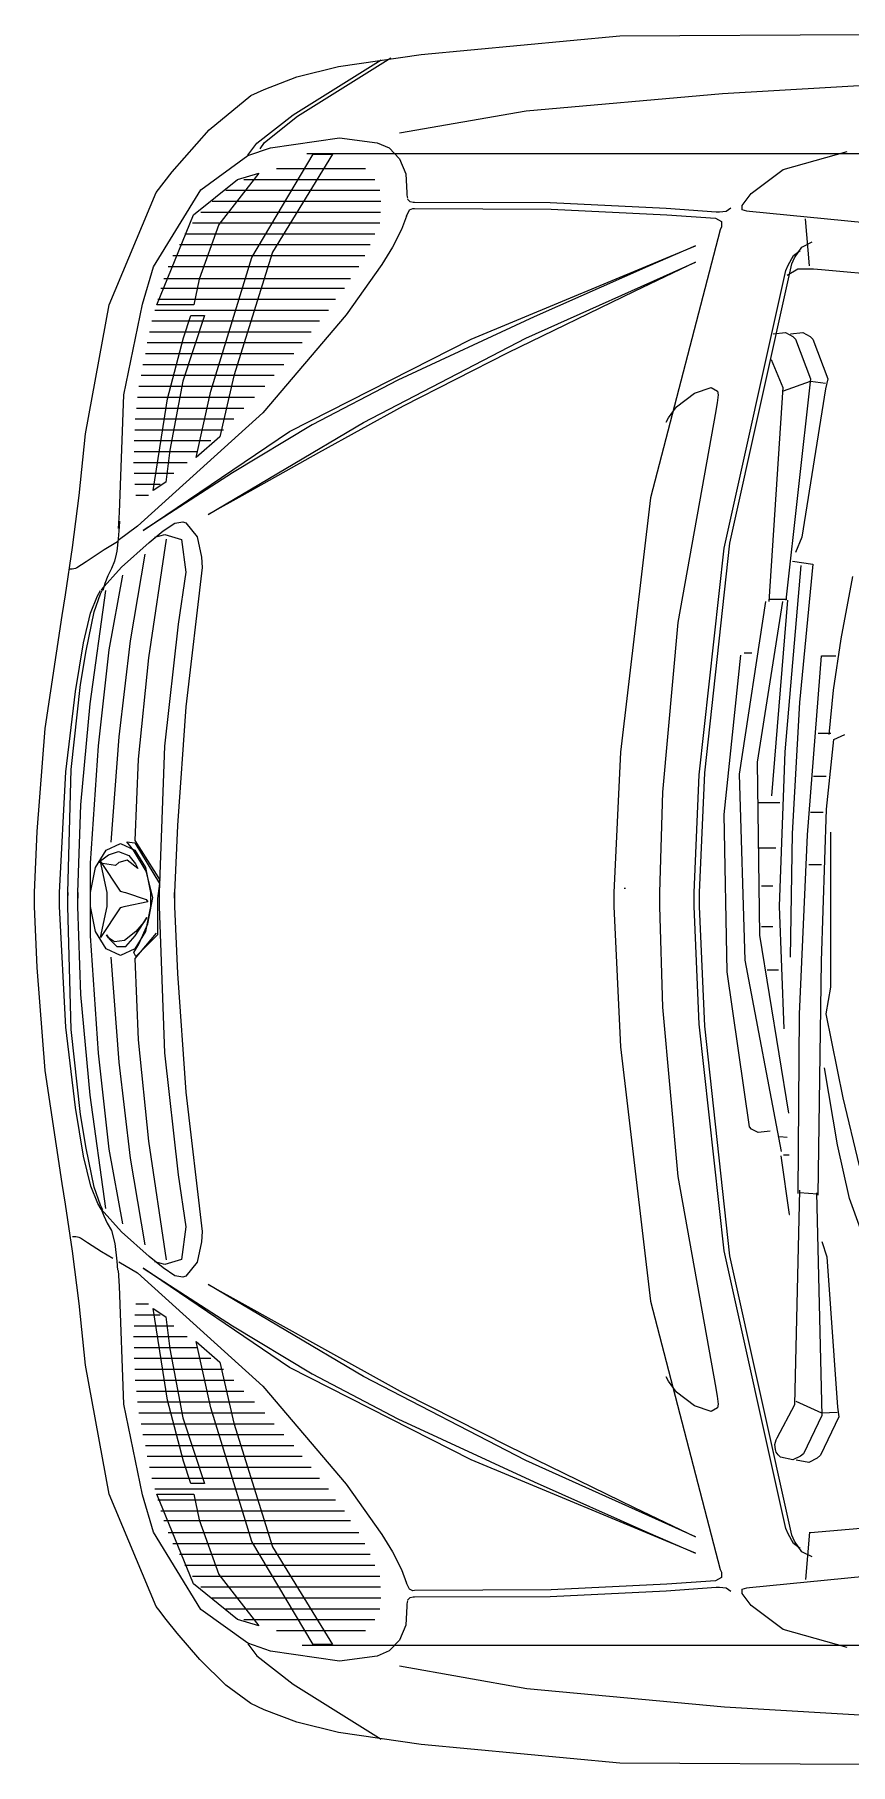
# Model space of a CAD drawing. Extents: x -577 to 2995, y -976 to 954.
# Drawn here: x -577 to 220, y -857 to 834 of the extents above; entities that cross this region are included whole.
import ezdxf

# ---------------------------------------------------------------- set-up
doc = ezdxf.new("R2010")
doc.units = 0
doc.header["$LTSCALE"] = 5
doc.header["$MEASUREMENT"] = 0
doc.header["$PDMODE"] = 2
doc.header["$PDSIZE"] = 0.5
doc.layers.add('000_FREI-LASSEN', color=7, linetype='CONTINUOUS')
doc.layers.add('001_HILFSLINIEN', color=7, linetype='CONTINUOUS')

# ---------------------------------------------------------------- blocks, each defined once
blk = doc.blocks.new('MB_A-KLASSE_G_1')
at = {"layer": '001_HILFSLINIEN', "color": 7, "linetype": 'Continuous'}
for p, q in [((-199.2, 814.9), (-5.1, 833.4)), ((-5.1, 833.4), (229.8, 834.4)), ((-280, 803.4), (-199.2, 814.9)), ((-324.5, 756.1), (-238.5, 809.9)), ((-320.9, 793.3), (-280, 803.4)), ((-320.1, 754.6), (-229.1, 811.6)), ((-365.7, 774.9), (-352.9, 780.9)), ((-352.9, 780.9), (-320.9, 793.3)), ((95.4, 777), (361.8, 792.4)), ((-406.5, 741.5), (-365.7, 774.9)), ((-96.6, 760), (95.4, 777)), ((-360, 728.4), (-324.5, 756.1)), ((-352.6, 728.8), (-320.1, 754.6)), ((-220.4, 738.4), (-96.6, 760)), ((-442.8, 700.2), (-406.5, 741.5)), ((-368.8, 716.6), (-360, 728.4)), ((-356.8, 722.7), (-352.6, 728.8)), ((-346.5, 723.8), (-279, 733.4)), ((-279, 733.4), (-242.2, 728.7)), ((-242.2, 728.7), (-230.5, 723.6)), ((-414.8, 682.8), (-368.8, 716.1)), ((-368.8, 716.1), (-346.5, 723.8)), ((-365, 616.5), (-305, 717.4)), ((-285.9, 717.4), (-344.8, 621.7)), ((327.4, 717.9), (-311.2, 717.9)), ((-305, 717.4), (-285.9, 717.4)), ((-230.5, 723.6), (-220.4, 713.1)), ((-220.4, 713.1), (-214.2, 698.3)), ((154.8, 702.5), (217.3, 720.3)), ((-458.4, 680), (-442.8, 700.2)), ((-357.9, 699), (-397, 648.8)), ((-378.9, 692.8), (-357.9, 699)), ((-340.7, 703.6), (-253.8, 703.6)), ((-214.2, 698.3), (-213.2, 679.8)), ((123.2, 679.1), (154.8, 702.5)), ((-504.4, 570.3), (-458.4, 680)), ((-461.1, 607.3), (-414.8, 682.8)), ((-422, 658.1), (-378.9, 692.8)), ((-390.2, 682.3), (-239.8, 682.3)), ((-372.7, 692.9), (-244.5, 692.9)), ((-213.2, 679.8), (-213.2, 677.7)), ((-213.2, 677.7), (-213, 675.9)), ((114.4, 667.5), (123.2, 679.1)), ((-414.7, 661), (-239.2, 661)), ((-403.6, 671.6), (-238.6, 671.6)), ((-213.6, 657.1), (-210.6, 663.2)), ((-213, 675.9), (-212.5, 674.5)), ((-210, 670.9), (-212.5, 673.5)), ((-210.6, 663.2), (-207.3, 664.6)), ((-207.2, 670.3), (-210, 670.9)), ((-207.3, 664.6), (-205.7, 664.4)), ((-205.9, 670.4), (-207.2, 670.3)), ((-73.1, 669.9), (-205.9, 670.4)), ((-205.7, 664.4), (-72.3, 663.9)), ((40.3, 664.4), (-73.1, 669.9)), ((-72.3, 663.9), (40.8, 658.4)), ((89.2, 660.9), (40.3, 664.4)), ((92.5, 660.8), (89.2, 660.9)), ((99, 661.5), (92.5, 660.8)), ((103.4, 664.8), (99, 661.5)), ((114.7, 663.2), (114.4, 667.5)), ((119, 661.8), (114.7, 663.2)), ((121.7, 661.6), (119, 661.8)), ((234.5, 650.5), (121.7, 661.6)), ((-457.6, 570.4), (-422, 658.1)), ((-422.9, 650.3), (-239.8, 650.3)), ((-397, 648.8), (-416.4, 595.3)), ((-218.5, 644), (-227.2, 626.7)), ((-213.6, 657.1), (-218.5, 644)), ((93.1, 643.7), (24.9, 381.5)), ((40.8, 658.4), (88.6, 655)), ((88.6, 655), (94.2, 651.7)), ((94.2, 646.5), (93.1, 643.7)), ((94.2, 651.7), (94.2, 646.5)), ((180.3, 608.3), (176.4, 654.4)), ((-435.7, 629.1), (-249.1, 629.1)), ((-430.5, 639.7), (-244.5, 639.7)), ((-227.2, 626.7), (-237.6, 609.6)), ((-150.3, 536.8), (69, 628)), ((69, 628), (22.4, 607.9)), ((165.7, 616.2), (172.8, 626.7)), ((172.8, 626.7), (183, 631.7)), ((-442.1, 618.4), (-254.4, 618.4)), ((-404.9, 485.9), (-365, 616.5)), ((-344.8, 621.7), (-382.6, 500.8)), ((-237.6, 609.6), (-272.7, 560.5)), ((-96.8, 537.6), (69, 612.1)), ((69, 612.1), (9, 583.4)), ((102.5, 337.2), (163.1, 610.4)), ((157.4, 603.9), (159.5, 609)), ((159.5, 609), (164.6, 618.4)), ((163.1, 610.4), (165.7, 616.2)), ((164.6, 618.4), (171.4, 623.5)), ((-471.9, 571), (-461.1, 607.3)), ((-450.8, 596.1), (-268.4, 596.1)), ((-446.8, 607.8), (-260.2, 607.8)), ((-416.4, 595.3), (-421.7, 570.4)), ((22.4, 607.9), (-88.8, 558.5)), ((96.9, 332.4), (157.4, 603.9)), ((158.5, 599.3), (168.9, 605.3)), ((168.9, 605.3), (184.2, 605.6)), ((184.2, 605.6), (192, 604.7)), ((192, 604.7), (364.9, 589.5)), ((-456.7, 575.8), (-283, 575.8)), ((-453.8, 586.5), (-274.2, 586.5)), ((9, 583.4), (-114.5, 523.4)), ((-527.4, 444.2), (-504.4, 570.3)), ((-489.9, 482.2), (-471.9, 571)), ((-459.6, 565.2), (-290, 565.2)), ((-421.7, 570.4), (-457.6, 570.4)), ((-411.2, 559.7), (-432.4, 495.6)), ((-431.8, 538.1), (-424.6, 559.7)), ((-424.6, 559.7), (-411.2, 559.7)), ((-272.7, 560.5), (-354, 464.7)), ((-88.8, 558.5), (-222.2, 496.7)), ((-464.9, 543.9), (-306.9, 543.9)), ((-462.5, 554.6), (-298.7, 554.6)), ((144.9, 541.9), (157, 543.3)), ((157, 543.3), (164.2, 539.4)), ((161.7, 541.9), (173.8, 543.3)), ((173.8, 543.3), (181, 539.4)), ((-467.2, 533.3), (-315.6, 533.3)), ((-447.2, 478.4), (-431.8, 538.1)), ((-327.9, 446.5), (-150.3, 536.8)), ((-255.6, 455.4), (-96.8, 537.6)), ((164.2, 539.4), (166.7, 536.6)), ((166.7, 536.6), (181.4, 497.8)), ((181, 539.4), (183.5, 536.6)), ((183.5, 536.6), (198.2, 497.8)), ((-471.3, 512), (-333.7, 512)), ((-468.9, 522.6), (-323.8, 522.6)), ((-114.5, 523.4), (-216.8, 471.3)), ((142.8, 516.7), (154.4, 489.4)), ((-475.4, 490.7), (-352.3, 490.7)), ((-473, 501.4), (-343, 501.4)), ((-432.4, 495.6), (-445, 428.2)), ((-382.6, 500.8), (-396.1, 441.2)), ((-222.2, 496.7), (-306, 452.9)), ((155.1, 486.2), (181.4, 495.7)), ((181.4, 497.8), (157.2, 281.4)), ((181.4, 495.7), (196.1, 493.6)), ((198.2, 497.8), (196.1, 488.3)), ((-494.3, 367.1), (-489.9, 482.2)), ((-476.5, 480.1), (-362.2, 480.1)), ((-461.4, 388.9), (-447.2, 478.4)), ((-419.4, 421.1), (-404.9, 485.9)), ((50.5, 470.5), (68.1, 483.9)), ((68.1, 483.9), (84.4, 489.6)), ((84.4, 489.6), (90.3, 485.8)), ((90, 474.6), (89.2, 468.9)), ((91.1, 482.3), (90, 474.6)), ((90.3, 485.8), (91.1, 482.3)), ((154.4, 489.4), (140.7, 280.3)), ((196.1, 488.3), (173, 343)), ((-478.9, 458.8), (-382.6, 458.8)), ((-477.7, 469.4), (-372.7, 469.4)), ((-354, 464.7), (-476.5, 353.8)), ((-216.8, 471.3), (-299.7, 425.5)), ((40.3, 455.6), (42.4, 459.9)), ((42.4, 459.9), (50.5, 470.5)), ((88.9, 466.7), (51.8, 259.8)), ((89.2, 468.9), (88.9, 466.7)), ((-533.7, 384), (-527.4, 444.2)), ((-479.4, 448.1), (-392.6, 448.1)), ((-471, 349.5), (-327.9, 446.5)), ((-396.1, 441.2), (-419.4, 421.1)), ((-407.5, 365.4), (-255.6, 455.4)), ((-306, 452.9), (-383.8, 406)), ((-480, 437.5), (-404.8, 437.5)), ((-480, 426.9), (-417.6, 426.9)), ((-445, 428.2), (-449.1, 396.9)), ((-299.7, 425.5), (-374.7, 383.7)), ((-480.6, 416.2), (-428.1, 416.2)), ((-383.8, 406), (-471, 349.5)), ((-480, 405.6), (-441, 405.6)), ((-479.4, 394.9), (-454.4, 394.9)), ((-449.1, 396.9), (-461.4, 388.9)), ((-540.3, 332.9), (-533.7, 384)), ((-478.3, 384.3), (-466, 384.3)), ((-374.7, 383.7), (-407.5, 365.4)), ((24.9, 381.5), (-4.3, 133)), ((-495.2, 351.6), (-494.3, 367.1)), ((-494.3, 358.8), (-494.6, 353.3)), ((-451.4, 349.2), (-440, 356.9)), ((-440, 356.9), (-432.2, 358)), ((-432.2, 358), (-429.3, 357.2)), ((-429.3, 357.2), (-418.4, 343.4)), ((-496.1, 338.5), (-509.1, 330.6)), ((-495.5, 341.4), (-496.9, 329.6)), ((-476.5, 353.8), (-495.7, 339.8)), ((-494.6, 353.3), (-495.5, 341.4)), ((-465.5, 225.2), (-448.2, 341.2)), ((-465.1, 337.9), (-451.4, 349.2)), ((-459.6, 343.1), (-449.9, 345.8)), ((-449.9, 345.8), (-433.5, 340.8)), ((-433.5, 340.8), (-429.3, 308.8)), ((-418.4, 343.4), (-414.2, 323.6)), ((173, 343), (166.7, 328.3)), ((-547.1, 286.7), (-540.3, 332.9)), ((-509.1, 330.6), (-526.8, 319)), ((-497.4, 326.6), (-499.1, 319.7)), ((-496.9, 329.6), (-497.4, 326.6)), ((-492.2, 313.7), (-465.1, 337.9)), ((-483.5, 241.8), (-469.3, 326.6)), ((-414.2, 323.6), (-413.4, 313.5)), ((72.4, 110.9), (96.9, 332.4)), ((77.9, 112.7), (102.5, 337.2)), ((-540.4, 311.8), (-543.7, 311.8)), ((-537.2, 312.6), (-540.4, 311.8)), ((-535.8, 313.1), (-537.2, 312.6)), ((-526.8, 319), (-535.8, 313.1)), ((-512.1, 291.7), (-492.2, 313.7)), ((-505.8, 305.3), (-508.7, 297.8)), ((-502.2, 312.4), (-505.8, 305.3)), ((-504.3, 232.9), (-491.1, 306)), ((-499.1, 319.7), (-502.2, 312.4)), ((-429.3, 308.8), (-436.9, 258)), ((-413.4, 313.5), (-429.5, 177.2)), ((156.5, 133.4), (172.1, 315.6)), ((163.9, 319.7), (183.5, 316.8)), ((183.5, 316.8), (170.7, 181.5)), ((211.4, 243.7), (222.8, 304.7)), ((-522.9, 180.1), (-507.6, 290.9)), ((-518.9, 270.1), (-512.8, 287.9)), ((-515.8, 285.7), (-512.8, 291)), ((-512.8, 287.9), (-510.4, 292.3)), ((-508.7, 297.8), (-510.7, 291)), ((-550.3, 266.6), (-547.1, 286.7)), ((-522.6, 269), (-515.8, 285.7)), ((112.1, 111.4), (137.6, 280.3)), ((129.6, 123.1), (154.4, 280.3)), ((140.7, 282.4), (158.3, 282.4)), ((158.8, 281.5), (143.3, 90.4)), ((-566.8, 156.2), (-550.3, 266.6)), ((-529.6, 239.9), (-522.6, 269)), ((-526.8, 231.9), (-518.9, 270.1)), ((-436.9, 258), (-450.2, 138.9)), ((51.8, 259.8), (36.6, 94)), ((-537.4, 192.3), (-529.6, 239.9)), ((-494.5, 148), (-483.5, 241.8)), ((204, 193.5), (211.4, 243.7)), ((-532.3, 199.2), (-526.8, 231.9)), ((-514.8, 139.1), (-504.3, 232.9)), ((-475.6, 126.2), (-465.5, 225.2)), ((97.1, 71.9), (113.4, 227.8)), ((123.9, 229.9), (116.6, 229.9)), ((178.3, 52.3), (192.1, 227.3)), ((192.1, 227.3), (206.3, 227.3)), ((-546.6, 113.9), (-537.4, 192.3)), ((-541.5, 116.1), (-532.3, 199.2)), ((199.7, 150.1), (204, 193.5)), ((-532.1, 81.6), (-522.9, 180.1)), ((-429.5, 177.2), (-437.6, 61.3)), ((170.7, 181.5), (163.4, 53.5)), ((-574.8, 55.5), (-566.8, 156.2)), ((-522.7, 24.5), (-514.8, 139.1)), ((-502.3, 45.1), (-494.5, 148)), ((-450.2, 138.9), (-455.6, -4.3)), ((189, 151.6), (201.2, 151.6)), ((197.1, 77.3), (204.3, 145.5)), ((204.3, 145.5), (215, 150.1)), ((-478.8, 46.5), (-475.6, 126.2)), ((-4.3, 133), (-10.9, -4.3)), ((131.7, -45.8), (129.6, 123.1)), ((151, -17.7), (156.5, 133.4)), ((-553, -4.3), (-546.6, 113.9)), ((-544.8, -4.3), (-541.5, 116.1)), ((67.6, -4.3), (72.4, 110.9)), ((73, -4.3), (77.9, 112.7)), ((117.4, -70.5), (112.1, 111.4)), ((184.4, 109.5), (196.6, 109.5)), ((36.6, 94), (33.7, -4.3)), ((-535.1, -4.3), (-532.1, 81.6)), ((99.9, -81.9), (97.1, 71.9)), ((130.9, 83.6), (151.5, 83.6)), ((181.4, 74.4), (193.6, 74.4)), ((192, -71.2), (197.1, 77.3)), ((-577.3, -4.3), (-574.8, 55.5)), ((-437.6, 61.3), (-440.4, -4.3)), ((163.4, 53.5), (161.6, -67.3)), ((170.6, -123), (178.3, 52.3)), ((201.2, -96.8), (201.2, 54.6)), ((-517.6, 20.2), (-507.2, 37.3)), ((-507.2, 37.3), (-493.3, 43.7)), ((-505.1, 32.7), (-495.1, 35.9)), ((-495.1, 35.9), (-485, 32)), ((-493.3, 43.7), (-479.4, 37.3)), ((-487.2, 45.3), (-479.4, 44.3)), ((-480.6, 37.1), (-487.2, 45.3)), ((-468.3, 16.7), (-480.6, 37.1)), ((-479.4, 44.3), (-455.2, 4.5)), ((-479.4, 37.3), (-468.9, 20.2)), ((-454.3, 7.5), (-478.8, 46.5)), ((130.9, 39.6), (147.4, 39.6)), ((-522.7, -46.7), (-522.7, 24.5)), ((-522.7, -4.3), (-517.6, 20.2)), ((-513.7, 25.1), (-511.5, 27.7)), ((-510.8, 24.1), (-513.7, 25.1)), ((-506.3, -4.3), (-512.9, 26.1)), ((-512.9, 26.1), (-493.5, -2.8)), ((-511.5, 27.7), (-505.1, 32.7)), ((-498, 22.2), (-510.8, 24.1)), ((-494.8, 25.1), (-498, 22.2)), ((-486.8, 27.4), (-494.8, 25.1)), ((-476.4, 19.2), (-486.8, 27.4)), ((-485, 32), (-478.6, 23.8)), ((-478.6, 23.8), (-476.4, 19.2)), ((-468.9, 20.2), (-463.8, -4.3)), ((179.9, 23.2), (192.1, 23.2)), ((-461.7, -9.2), (-468.3, 16.7)), ((-455.2, 4.5), (-457.2, -10.2)), ((133.6, 2.4), (144.6, 2.4)), ((-577.3, -17.8), (-577.3, -4.3)), ((-553, -17.8), (-553, -4.3)), ((-544.8, -4.3), (-544.7, -7.1)), ((-544.8, -17.8), (-544.8, -4.3)), ((-544.8, -17.8), (-544.7, -15.1)), ((-535.1, -4.3), (-535.1, -9.8)), ((-535.1, -17.8), (-535.1, -4.3)), ((-535.1, -17.8), (-535.1, -12.3)), ((-522.7, -17.8), (-522.7, -4.3)), ((-506.3, -17.8), (-506.3, -4.3)), ((-493.5, -2.8), (-492.4, -3.2)), ((-492.4, -3.2), (-490, -3.9)), ((-490, -3.9), (-488.4, -4.3)), ((-488.4, -4.3), (-468.2, -11.2)), ((-466.6, -13.4), (-488.4, -17.8)), ((-468.2, -11.2), (-466.6, -13.4)), ((-466.5, -34.9), (-461.7, -9.2)), ((-463.8, -4.3), (-463.8, -17.8)), ((-457.2, -10.2), (-457.2, -45.5)), ((-455.6, -4.3), (-455.4, -9.8)), ((-455.6, -4.3), (-455.6, -17.8)), ((-440.5, -9.9), (-440.4, -4.3)), ((-440.5, -12.2), (-440.4, -17.8)), ((-440.4, -4.3), (-440.4, -17.8)), ((-10.9, -4.3), (-10.9, -17.8)), ((33.7, -4.3), (33.7, -17.8)), ((67.6, -17.8), (67.6, -4.3)), ((73, -17.8), (73, -4.3)), ((-574.8, -77.7), (-577.3, -17.8)), ((-546.6, -136), (-553, -17.8)), ((-541.5, -138.3), (-544.8, -17.8)), ((-532.1, -103.8), (-535.1, -17.8)), ((-517.6, -42.3), (-522.7, -17.8)), ((-512.9, -48.3), (-506.3, -17.8)), ((-493.5, -19.3), (-512.9, -48.3)), ((-492.4, -18.9), (-493.5, -19.3)), ((-490, -18.2), (-492.4, -18.9)), ((-488.4, -17.8), (-490, -18.2)), ((-470.6, -33.1), (-478.3, -42.4)), ((-471, -34.6), (-467.6, -28.8)), ((-467.6, -28.8), (-470.6, -33.1)), ((-463.8, -17.8), (-468.9, -42.3)), ((-455.6, -17.8), (-450.2, -161.1)), ((-440.4, -17.8), (-437.6, -83.5)), ((-10.9, -17.8), (-4.3, -155.1)), ((33.7, -17.8), (36.6, -116.2)), ((72.4, -133), (67.6, -17.8)), ((77.9, -134.9), (73, -17.8)), ((155.6, -137.5), (151, -17.7)), ((-514.8, -161.2), (-522.7, -46.7)), ((-507.2, -59.4), (-517.6, -42.3)), ((-506.8, -45.5), (-504, -50)), ((-504.9, -48.4), (-506.8, -45.5)), ((-499, -52.5), (-504.9, -48.4)), ((-504, -50), (-497, -57)), ((-478.3, -42.4), (-489.2, -51)), ((-488.2, -56.9), (-478.9, -46.6)), ((-468.9, -42.3), (-479.4, -59.4)), ((-478.9, -46.6), (-471, -34.6)), ((-478.8, -68.6), (-458.2, -43.9)), ((-457.2, -45.5), (-478.4, -66.7)), ((-475.5, -54.8), (-466.5, -34.9)), ((160.3, -220.1), (131.7, -45.8)), ((133.6, -37.3), (144.6, -37.3)), ((-493.3, -65.8), (-507.2, -59.4)), ((-494.5, -170.1), (-502.3, -67.3)), ((-489.2, -51), (-499, -52.5)), ((-497, -57), (-488.2, -56.9)), ((-479.4, -59.4), (-493.3, -65.8)), ((-480.3, -62.8), (-475.5, -54.8)), ((-478.4, -66.7), (-480.3, -62.8)), ((-566.8, -178.3), (-574.8, -77.7)), ((-475.6, -148.4), (-478.8, -68.6)), ((-437.6, -83.5), (-429.5, -199.3)), ((121.8, -233.3), (99.9, -81.9)), ((153, -257.5), (117.4, -70.5)), ((139.1, -79.8), (150.1, -79.8)), ((189, -300), (192, -71.2)), ((196.6, -122.7), (201.2, -96.8)), ((-522.9, -202.2), (-532.1, -103.8)), ((36.6, -116.2), (51.8, -282)), ((96.9, -354.5), (72.4, -133)), ((102.5, -359.3), (77.9, -134.9)), ((169.2, -298.5), (170.6, -123)), ((213.4, -204.8), (196.6, -122.7)), ((-537.4, -214.4), (-546.6, -136)), ((-532.3, -221.3), (-541.5, -138.3)), ((-465.5, -247.3), (-475.6, -148.4)), ((-504.3, -255.1), (-514.8, -161.2)), ((-450.2, -161.1), (-436.9, -280.2)), ((-4.3, -155.1), (24.9, -403.6)), ((-550.3, -288.8), (-566.8, -178.3)), ((-483.5, -263.9), (-494.5, -170.1)), ((207.9, -250.8), (195.1, -175.5)), ((-507.6, -313), (-522.9, -202.2)), ((-429.5, -199.3), (-413.4, -335.7)), ((-529.6, -262), (-537.4, -214.4)), ((229.4, -271.3), (213.4, -204.8)), ((-526.8, -254), (-532.3, -221.3)), ((123.8, -235.6), (121.8, -233.3)), ((130.2, -238.8), (123.8, -235.6)), ((-448.2, -363.3), (-465.5, -247.3)), ((141.8, -237.5), (130.2, -238.8)), ((158.5, -243.6), (151.2, -243)), ((219.6, -303.3), (207.9, -250.8)), ((-522.4, -291.3), (-529.6, -262)), ((-518.9, -292.2), (-526.8, -254)), ((-491.1, -328.2), (-504.3, -255.1)), ((-469.3, -348.7), (-483.5, -263.9)), ((152.3, -261.7), (160.4, -319.1)), ((155.1, -260.6), (160.5, -260.6)), ((-436.9, -280.2), (-429.3, -330.9)), ((51.8, -282), (88.9, -488.9)), ((-547.1, -308.8), (-550.3, -288.8)), ((-515.3, -308.3), (-522.4, -291.3)), ((-512.8, -310), (-518.9, -292.2)), ((166.2, -504.7), (170.8, -295.3)), ((170.7, -297.4), (188.1, -298.9)), ((187.2, -297.8), (192.4, -515.4)), ((230.2, -332.9), (219.6, -303.3)), ((-540.3, -355), (-547.1, -308.8)), ((-512.1, -313.8), (-515.3, -308.3)), ((-510.4, -314.4), (-512.8, -310)), ((-512.1, -313.8), (-509.7, -320.4)), ((-492.2, -335.9), (-512.1, -313.8)), ((-509.7, -320.4), (-506.2, -327.6)), ((160.4, -319.1), (161, -319.1)), ((-506.2, -327.6), (-502.2, -334.5)), ((-502.2, -334.5), (-498.9, -347.4)), ((-465.1, -360), (-492.2, -335.9)), ((-429.3, -330.9), (-433.5, -363)), ((-413.4, -335.7), (-414.2, -345.7)), ((-533.7, -406.1), (-540.3, -355)), ((-537, -340.8), (-540.2, -340.8)), ((-533.8, -341.6), (-537, -340.8)), ((-532.3, -342.1), (-533.8, -341.6)), ((-525.5, -346.6), (-532.3, -342.1)), ((-511.7, -355.5), (-525.5, -346.6)), ((-498.9, -347.4), (-496.8, -364.7)), ((-414.2, -345.7), (-418.4, -365.5)), ((157.4, -626), (96.9, -354.5)), ((192.5, -345.3), (197.5, -360.5)), ((-500.9, -362), (-511.7, -355.5)), ((-496.8, -364.7), (-496.1, -373.3)), ((-495, -365.3), (-476.5, -375.9)), ((-327.9, -468.5), (-471, -371.5)), ((-471, -371.5), (-383.8, -428)), ((-451.4, -371.3), (-465.1, -360)), ((-449.9, -367.9), (-459.6, -365.2)), ((-440, -379), (-451.4, -371.3)), ((-433.5, -363), (-449.9, -367.9)), ((-418.4, -365.5), (-429.3, -379.4)), ((163.1, -632.5), (102.5, -359.3)), ((197.5, -360.5), (207.8, -507.3)), ((-494.3, -389.2), (-495.2, -373.8)), ((-476.5, -375.9), (-354, -486.9)), ((-432.2, -380.1), (-440, -379)), ((-429.3, -379.4), (-432.2, -380.1)), ((-255.6, -477.4), (-407.5, -387.4)), ((-407.5, -387.4), (-374.7, -405.7)), ((-489.9, -504.4), (-494.3, -389.2)), ((-374.7, -405.7), (-299.7, -447.5)), ((24.9, -403.6), (93.1, -665.9)), ((-527.4, -466.4), (-533.7, -406.1)), ((-479.4, -417.1), (-454.4, -417.1)), ((-478.3, -406.4), (-466, -406.4)), ((-447.2, -500.6), (-461.4, -411)), ((-461.4, -411), (-449.1, -419.1)), ((-449.1, -419.1), (-445, -450.3)), ((-480.6, -438.4), (-428.1, -438.4)), ((-480, -427.7), (-441, -427.7)), ((-383.8, -428), (-306, -474.9)), ((-480, -449), (-417.6, -449)), ((-445, -450.3), (-432.4, -517.7)), ((-404.9, -508), (-419.4, -443.2)), ((-419.4, -443.2), (-396.1, -463.4)), ((-299.7, -447.5), (-216.8, -493.3)), ((-504.4, -592.4), (-527.4, -466.4)), ((-480, -459.6), (-404.8, -459.6)), ((-479.4, -470.3), (-392.6, -470.3)), ((-396.1, -463.4), (-382.6, -522.9)), ((-150.3, -558.8), (-327.9, -468.5)), ((-478.9, -480.9), (-382.6, -480.9)), ((-354, -486.9), (-272.7, -582.6)), ((-306, -474.9), (-222.2, -518.7)), ((-96.8, -559.6), (-255.6, -477.4)), ((42.4, -482), (40.3, -477.7)), ((50.5, -492.6), (42.4, -482)), ((88.9, -488.9), (89.2, -491)), ((-471.9, -593.2), (-489.9, -504.4)), ((-477.7, -491.6), (-372.7, -491.6)), ((-476.5, -502.2), (-362.2, -502.2)), ((-431.8, -560.2), (-447.2, -500.6)), ((-216.8, -493.3), (-114.5, -545.3)), ((68.1, -506.1), (50.5, -492.6)), ((84.4, -511.7), (68.1, -506.1)), ((89.2, -491), (90, -496.7)), ((90, -496.7), (91.1, -504.4)), ((91.1, -504.4), (90.3, -507.9)), ((148.8, -537.4), (166.2, -504.7)), ((192.6, -513.3), (167.2, -501.7)), ((-475.4, -512.8), (-352.3, -512.8)), ((-473, -523.5), (-343, -523.5)), ((-432.4, -517.7), (-411.2, -581.9)), ((-365, -638.7), (-404.9, -508)), ((-382.6, -522.9), (-344.8, -643.9)), ((-222.2, -518.7), (-88.8, -580.5)), ((90.3, -507.9), (84.4, -511.7)), ((192.4, -515.4), (174.4, -552.9)), ((209.1, -516.9), (191.1, -554.3)), ((207.4, -512.5), (192.6, -513.3)), ((207.8, -507.3), (209.1, -516.9)), ((-471.3, -534.1), (-333.7, -534.1)), ((146.6, -543.7), (147.9, -539.3)), ((147.9, -539.3), (148.8, -537.4)), ((-468.9, -544.8), (-323.8, -544.8)), ((-467.2, -555.4), (-315.6, -555.4)), ((-114.5, -545.3), (9, -605.4)), ((147, -548.8), (146.6, -543.7)), ((147.8, -551.5), (147, -548.8)), ((149.6, -554), (147.8, -551.5)), ((152.2, -556.2), (149.6, -554)), ((164.1, -558.7), (152.2, -556.2)), ((171.7, -555.4), (164.1, -558.7)), ((174.4, -552.9), (171.7, -555.4)), ((188, -557.3), (179.8, -561.3)), ((191.1, -554.3), (188, -557.3)), ((-464.9, -566.1), (-306.9, -566.1)), ((-424.6, -581.9), (-431.8, -560.2)), ((69, -650), (-150.3, -558.8)), ((69, -634.1), (-96.8, -559.6)), ((179.8, -561.3), (167.5, -559.2)), ((-462.5, -576.7), (-298.7, -576.7)), ((-459.6, -587.3), (-290, -587.3)), ((-411.2, -581.9), (-424.6, -581.9)), ((-272.7, -582.6), (-237.6, -631.8)), ((-88.8, -580.5), (22.4, -629.8)), ((-458.4, -702.1), (-504.4, -592.4)), ((-461.1, -629.4), (-471.9, -593.2)), ((-457.6, -592.5), (-421.7, -592.5)), ((-422, -680.2), (-457.6, -592.5)), ((-456.7, -598), (-283, -598)), ((-453.8, -608.6), (-274.2, -608.6)), ((-421.7, -592.5), (-416.4, -617.4)), ((9, -605.4), (69, -634.1)), ((-450.8, -618.3), (-268.4, -618.3)), ((-416.4, -617.4), (-397, -670.9)), ((356.5, -614.7), (181.3, -630.2)), ((-414.8, -705), (-461.1, -629.4)), ((-446.8, -629.9), (-260.2, -629.9)), ((-442.1, -640.5), (-254.4, -640.5)), ((-305, -739.5), (-365, -638.7)), ((-237.6, -631.8), (-227.2, -648.9)), ((22.4, -629.8), (69, -650)), ((159.5, -631.1), (157.4, -626)), ((164.6, -640.5), (159.5, -631.1)), ((165.7, -638.3), (163.1, -632.5)), ((171.4, -645.6), (164.6, -640.5)), ((172.8, -648.8), (165.7, -638.3)), ((180.3, -629.7), (176.4, -675.8)), ((-435.7, -651.2), (-249.1, -651.2)), ((-344.8, -643.9), (-285.9, -739.5)), ((-227.2, -648.9), (-218.5, -666.2)), ((183, -653.8), (172.8, -648.8)), ((-430.5, -661.8), (-244.5, -661.8)), ((-422.9, -672.5), (-239.8, -672.5)), ((-397, -670.9), (-357.9, -721.1)), ((-218.5, -666.2), (-213.6, -679.3)), ((94.2, -673.8), (88.6, -677.1)), ((93.1, -665.9), (94.2, -668.6)), ((94.2, -668.6), (94.2, -673.8)), ((121.7, -683.7), (234.5, -672.6)), ((-378.9, -714.9), (-422, -680.2)), ((-414.7, -683.1), (-239.2, -683.1)), ((-210.6, -685.4), (-213.6, -679.3)), ((-207.3, -686.8), (-210.6, -685.4)), ((-210, -693.4), (-207.2, -692.8)), ((-205.7, -686.6), (-207.3, -686.8)), ((-207.2, -692.8), (-205.9, -692.9)), ((-205.9, -692.9), (-73.1, -692.3)), ((-72.3, -686), (-205.7, -686.6)), ((-73.1, -692.3), (40.3, -686.8)), ((40.8, -680.5), (-72.3, -686)), ((40.3, -686.8), (89.2, -683.3)), ((88.6, -677.1), (40.8, -680.5)), ((89.2, -683.3), (92.5, -683.2)), ((92.5, -683.2), (99, -683.9)), ((99, -683.9), (103.4, -687.3)), ((114.4, -689.6), (114.7, -685.4)), ((123.2, -701.2), (114.4, -689.6)), ((114.7, -685.4), (119, -683.9)), ((119, -683.9), (121.7, -683.7)), ((-455.8, -705.6), (-458.4, -702.1)), ((-448.7, -714.9), (-455.8, -705.6)), ((-368.8, -738.2), (-414.8, -705)), ((-403.6, -693.8), (-238.6, -693.8)), ((-390.2, -704.4), (-239.8, -704.4)), ((-213.2, -702), (-214.2, -720.5)), ((-213, -698), (-213.2, -699.8)), ((-213.2, -699.8), (-213.2, -702)), ((-212.5, -696.6), (-213, -698)), ((-212.5, -696), (-210, -693.4)), ((154.8, -724.6), (123.2, -701.2)), ((-437.8, -728.4), (-448.7, -714.9)), ((-357.9, -721.1), (-378.9, -714.9)), ((-372.7, -715), (-244.5, -715)), ((-340.7, -725.7), (-253.8, -725.7)), ((-214.2, -720.5), (-220.4, -735.2)), ((217.3, -742.4), (154.8, -724.6)), ((-415.6, -754), (-437.8, -728.4)), ((-346.5, -745.9), (-368.8, -738.2)), ((-368.8, -738.8), (-360, -750.5)), ((325.4, -740.4), (-315.7, -740.4)), ((-285.9, -739.5), (-305, -739.5)), ((-220.4, -735.2), (-230.5, -745.7)), ((-390.3, -779.1), (-415.6, -754)), ((-360, -750.5), (-324.5, -778.2)), ((-279, -755.5), (-346.5, -745.9)), ((-242.2, -750.9), (-279, -755.5)), ((-230.5, -745.7), (-242.2, -750.9)), ((-95.9, -782.6), (-220.4, -760.5)), ((-365.7, -797), (-390.3, -779.1)), ((-324.5, -778.2), (-238.5, -832)), ((97.2, -800.5), (-95.9, -782.6)), ((-352.9, -803.1), (-365.7, -797)), ((-320.9, -815.4), (-352.9, -803.1)), ((364.3, -816.4), (97.2, -800.5)), ((-280, -825.5), (-320.9, -815.4)), ((-199.2, -837.1), (-280, -825.5)), ((-5.1, -855.5), (-199.2, -837.1)), ((229.8, -856.6), (-5.1, -855.5))]:
    blk.add_line(p, q, dxfattribs=at)
blk.add_point((0, 0), dxfattribs=at)

msp = doc.modelspace()

# ---------------------------------------------------------------- block references
at = {"layer": '000_FREI-LASSEN', "color": 7, "linetype": 'Continuous'}
msp.add_blockref('MB_A-KLASSE_G_1', (0, 0), dxfattribs=at)

doc.saveas('drawing.dxf')
